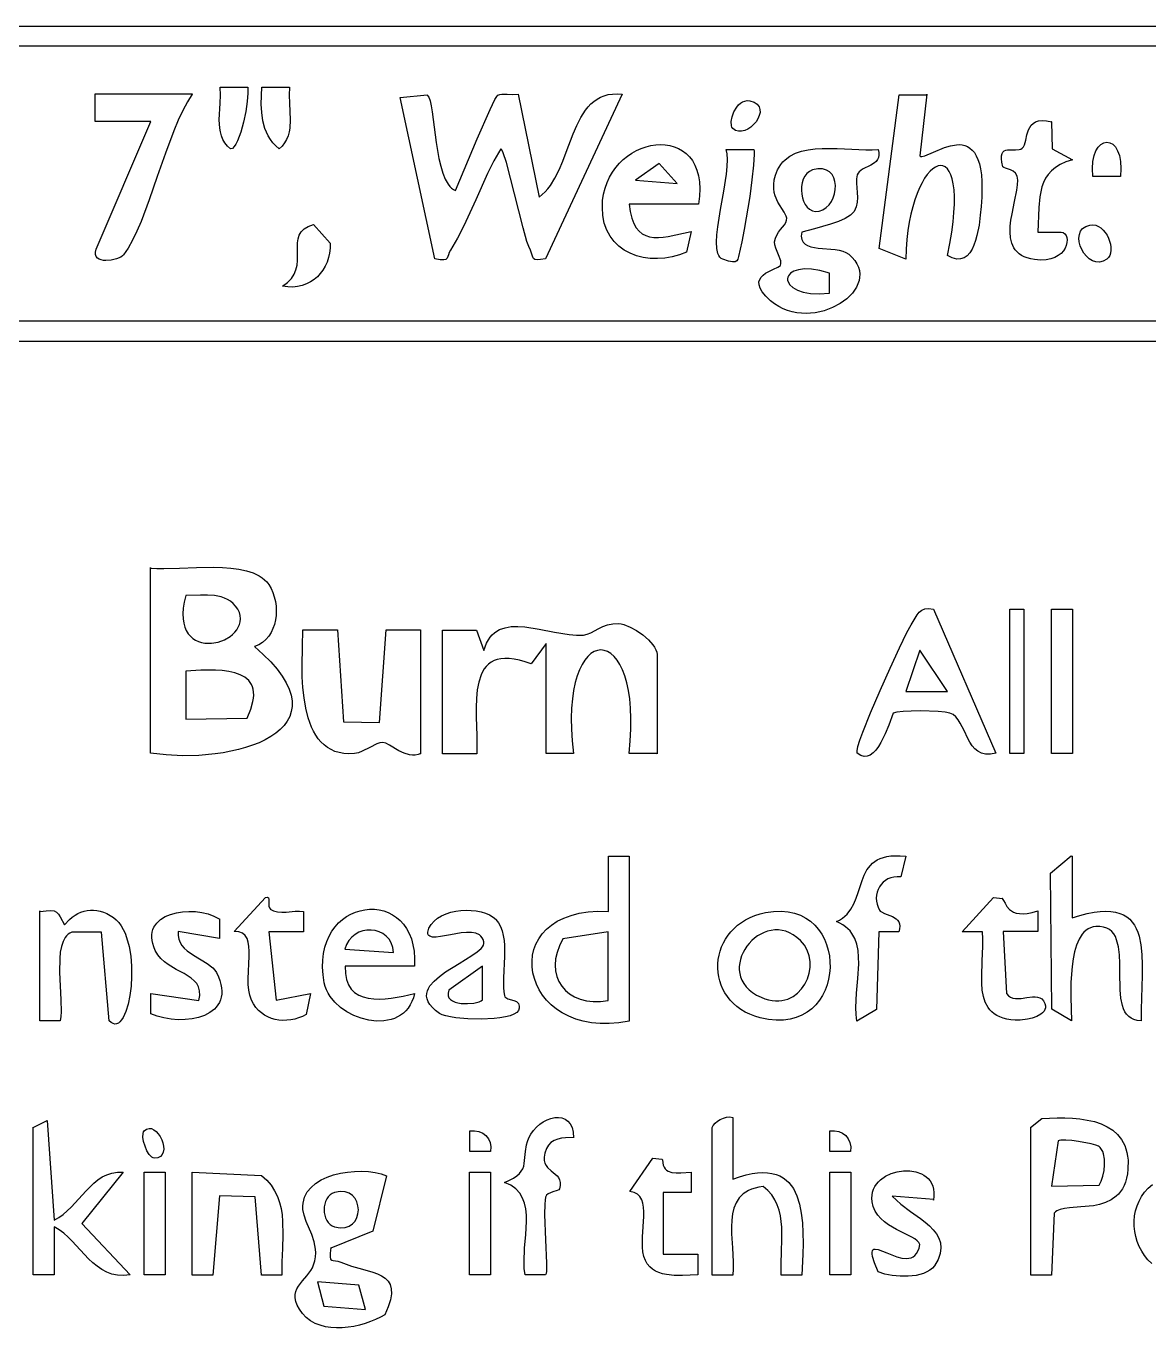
# Model space of a CAD drawing. Header units: millimetres. Extents: x 175 to 239, y 0 to 181.
# Drawn here: x 209.54 to 219.18, y 122.45 to 133.62 of the extents above; entities that cross this region are included whole.
import ezdxf

# ---------------------------------------------------------------- set-up
doc = ezdxf.new("R2010")
doc.units = ezdxf.units.MM
doc.layers.get('0').update_dxf_attribs({"linetype": 'CONTINUOUS'})

msp = doc.modelspace()

# ---------------------------------------------------------------- linework, layer by layer
at = {"color": 5}
for points in [[(184.172819, 133.621636), (229.836409, 133.621636)], [(226.809574, 130.915828), (184.172819, 130.915828)], [(219.199783, 123.004731), (219.167257, 123.037546), (219.138546, 123.073193), (219.113708, 123.111282), (219.092801, 123.151422), (219.075882, 123.193222), (219.063009, 123.236291), (219.054239, 123.280239), (219.049629, 123.324674), (219.049237, 123.369207), (219.053121, 123.413445), (219.061338, 123.456999), (219.073946, 123.499477), (219.091002, 123.540489), (219.112563, 123.579643), (219.138687, 123.61655), (219.169432, 123.650818), (219.204855, 123.682057)]]:
    msp.add_lwpolyline(points, dxfattribs=at)
for points in [[(229.748215, 133.448775), (184.352736, 133.448775), (184.292763, 131.092217), (229.748215, 131.092217), (229.748215, 133.448775)], [(210.969839, 133.036024), (210.92776, 132.970654), (210.887371, 132.895878), (210.848459, 132.813123), (210.810814, 132.723816), (210.738474, 132.531249), (210.668655, 132.329586), (210.599664, 132.130239), (210.529804, 131.944617), (210.494019, 131.860519), (210.457381, 131.784131), (210.419679, 131.716879), (210.3807, 131.66019), (210.370565, 131.649853), (210.356509, 131.640167), (210.31946, 131.623699), (210.275218, 131.612689), (210.229446, 131.609037), (210.207757, 131.610565), (210.187809, 131.614646), (210.170311, 131.621517), (210.155969, 131.631416), (210.145494, 131.644582), (210.139591, 131.661251), (210.13897, 131.681661), (210.144339, 131.706051), (210.613534, 132.803191), (210.137283, 132.803191), (210.137283, 133.039552), (210.969839, 133.039552)], [(211.44609, 133.095997), (211.447247, 133.047069), (211.440798, 132.975115), (211.427734, 132.889187), (211.409048, 132.79834), (211.385732, 132.711627), (211.358777, 132.638102), (211.344246, 132.609114), (211.329177, 132.586818), (211.313695, 132.572346), (211.297923, 132.566829), (211.270965, 132.592384), (211.249278, 132.619953), (211.232346, 132.649321), (211.21965, 132.68027), (211.210676, 132.712583), (211.204905, 132.746044), (211.200909, 132.815538), (211.208626, 132.958744), (211.212071, 133.028983), (211.209728, 133.095997), (211.44609, 133.095997)], [(211.802396, 133.095997), (211.799908, 133.028983), (211.803002, 132.958744), (211.809892, 132.815538), (211.805668, 132.746044), (211.799885, 132.712583), (211.790985, 132.68027), (211.778469, 132.649321), (211.761833, 132.619953), (211.740578, 132.592384), (211.714201, 132.566829), (211.685678, 132.592732), (211.660809, 132.620098), (211.639361, 132.648817), (211.621101, 132.678781), (211.605797, 132.709883), (211.593216, 132.742013), (211.575295, 132.808923), (211.565476, 132.878645), (211.5619, 132.95031), (211.566034, 133.095997), (211.802396, 133.095997)], [(212.984202, 133.028969), (212.997594, 133.010127), (213.008986, 132.978608), (213.018859, 132.936207), (213.027693, 132.884716), (213.062254, 132.623715), (213.085798, 132.485298), (213.100818, 132.420386), (213.118644, 132.36073), (213.139756, 132.308122), (213.164636, 132.264357), (213.178638, 132.24635), (213.193763, 132.231226), (213.21007, 132.219209), (213.227619, 132.210524), (213.413268, 132.652819), (213.524779, 132.906544), (213.566251, 132.991341), (213.581047, 133.016948), (213.59098, 133.028969), (213.606366, 133.03506), (213.625431, 133.038009), (213.670796, 133.037788), (213.719469, 133.034922), (213.763842, 133.036024), (213.943758, 132.154079), (213.970853, 132.175092), (213.996022, 132.198943), (214.019426, 132.225391), (214.041227, 132.254194), (214.080665, 132.317899), (214.115627, 132.388125), (214.147407, 132.462941), (214.177295, 132.540412), (214.236564, 132.695593), (214.268529, 132.769437), (214.303771, 132.838207), (214.343581, 132.899969), (214.365603, 132.927618), (214.389251, 132.952791), (214.414687, 132.975245), (214.442073, 132.99474), (214.47157, 133.011033), (214.503339, 133.023884), (214.537542, 133.03305), (214.57434, 133.038289), (214.613896, 133.039362), (214.65637, 133.036024), (214.000203, 131.624912), (213.957553, 131.618256), (213.928214, 131.616644), (213.909294, 131.619827), (213.897897, 131.627558), (213.891131, 131.639588), (213.886101, 131.65567), (213.869675, 131.698996), (213.855699, 131.730252), (213.840385, 131.773761), (213.806671, 131.889661), (213.733414, 132.18186), (213.664788, 132.449586), (213.636862, 132.534893), (213.62531, 132.558517), (213.620238, 132.56471), (213.615675, 132.566829), (213.55551, 132.464283), (213.500801, 132.35632), (213.40048, 132.13159), (213.300159, 131.90752), (213.245451, 131.800385), (213.185286, 131.698996), (213.174172, 131.678304), (213.167812, 131.659143), (213.156622, 131.628881), (213.145426, 131.619517), (213.12625, 131.615156), (213.095913, 131.616665), (213.05123, 131.624912), (212.751369, 133.007802), (212.984202, 133.032497)], [(217.270455, 133.036024), (217.210483, 132.506857), (217.217177, 132.503179), (217.226541, 132.502488), (217.252458, 132.508614), (217.327341, 132.540757), (217.422067, 132.580093), (217.472789, 132.595211), (217.523574, 132.60343), (217.548479, 132.604047), (217.572787, 132.601852), (217.596294, 132.596482), (217.618796, 132.587576), (217.640089, 132.574771), (217.659968, 132.557704), (217.67823, 132.536014), (217.694671, 132.509338), (217.709086, 132.477313), (217.721271, 132.439577), (217.731021, 132.395768), (217.738134, 132.345523), (217.742405, 132.288481), (217.743629, 132.224277), (217.741603, 132.152551), (217.736122, 132.07294), (217.729336, 131.998326), (217.718208, 131.912592), (217.700714, 131.824459), (217.688946, 131.78222), (217.674827, 131.742652), (217.658104, 131.706846), (217.638523, 131.675893), (217.615831, 131.650882), (217.589775, 131.632905), (217.560101, 131.623051), (217.526557, 131.622411), (217.488889, 131.632075), (217.446844, 131.653134), (217.467589, 131.757201), (217.483693, 131.853192), (217.495415, 131.941236), (217.503013, 132.021464), (217.506746, 132.094004), (217.506872, 132.158988), (217.503649, 132.216544), (217.497336, 132.266803), (217.488191, 132.309894), (217.476472, 132.345948), (217.462439, 132.375094), (217.446348, 132.397462), (217.42846, 132.413181), (217.409031, 132.422383), (217.388321, 132.425195), (217.366587, 132.42175), (217.344089, 132.412175), (217.321084, 132.396601), (217.297832, 132.375158), (217.274589, 132.347976), (217.251616, 132.315185), (217.229169, 132.276913), (217.207508, 132.233292), (217.186891, 132.184451), (217.167576, 132.13052), (217.149822, 132.071629), (217.133886, 132.007907), (217.120029, 131.939484), (217.108506, 131.866491), (217.099578, 131.789056), (217.093503, 131.707311), (217.090539, 131.621384), (216.861233, 131.713107), (217.034094, 133.032497), (217.270455, 133.032497)], [(215.605343, 132.743219), (215.598635, 132.753121), (215.594346, 132.766542), (215.592775, 132.801482), (215.600134, 132.843119), (215.615926, 132.886535), (215.639656, 132.926808), (215.654343, 132.944229), (215.670827, 132.959019), (215.689048, 132.970565), (215.708944, 132.97825), (215.730452, 132.98146), (215.75351, 132.97958), (215.789169, 132.967546), (215.814715, 132.950613), (215.831032, 132.929753), (215.839003, 132.905937), (215.839512, 132.880137), (215.833443, 132.853324), (215.821679, 132.826469), (215.805104, 132.800545), (215.784601, 132.776522), (215.761054, 132.755373), (215.735348, 132.738068), (215.708365, 132.72558), (215.68099, 132.718879), (215.654105, 132.718937), (215.628595, 132.726727), (215.605343, 132.743219)], [(218.339373, 132.799663), (218.346428, 132.566829), (218.51929, 132.475107), (218.463252, 132.455732), (218.41511, 132.43338), (218.374244, 132.408134), (218.340034, 132.380078), (218.31186, 132.349292), (218.289102, 132.315861), (218.271139, 132.279867), (218.257352, 132.241392), (218.24712, 132.200519), (218.239823, 132.157331), (218.231555, 132.064341), (218.222956, 131.854218), (218.42404, 131.854218), (218.440959, 131.849354), (218.454556, 131.839287), (218.46465, 131.824848), (218.471058, 131.806868), (218.473602, 131.786181), (218.472099, 131.763619), (218.466369, 131.740012), (218.456231, 131.716193), (218.441504, 131.692995), (218.422007, 131.671249), (218.39756, 131.651786), (218.367981, 131.63544), (218.33309, 131.623042), (218.292706, 131.615424), (218.246647, 131.613418), (218.194734, 131.617857), (218.161749, 131.623905), (218.132144, 131.632053), (218.105765, 131.642189), (218.082458, 131.654202), (218.062068, 131.66798), (218.044441, 131.683411), (218.029422, 131.700383), (218.016857, 131.718784), (217.998471, 131.759429), (217.988049, 131.80445), (217.984355, 131.852954), (217.986154, 131.904048), (217.992211, 131.956836), (218.001292, 132.010425), (218.023581, 132.116431), (218.043143, 132.214913), (218.048812, 132.259097), (218.050095, 132.298718), (218.048165, 132.317776), (218.043914, 132.334106), (218.029755, 132.359572), (218.010221, 132.377101), (217.987918, 132.388677), (217.945419, 132.401906), (217.930433, 132.407528), (217.923095, 132.415135), (217.914454, 132.453001), (217.910685, 132.483741), (217.911289, 132.508083), (217.915764, 132.526756), (217.923607, 132.540489), (217.934319, 132.550011), (217.947397, 132.556049), (217.962341, 132.559333), (218.030747, 132.559498), (218.06311, 132.561999), (218.077078, 132.566405), (218.0889, 132.573885), (218.099388, 132.58642), (218.107483, 132.602397), (218.119162, 132.641905), (218.12927, 132.68687), (218.14314, 132.731753), (218.153152, 132.752432), (218.166105, 132.771014), (218.182665, 132.786804), (218.203498, 132.799112), (218.229272, 132.807244), (218.260652, 132.810508), (218.298306, 132.808212), (218.342901, 132.799663)], [(215.309009, 132.094107), (214.716342, 132.094107), (214.7262, 132.029169), (214.73981, 131.974128), (214.757037, 131.928295), (214.777748, 131.890984), (214.801807, 131.861507), (214.82908, 131.839177), (214.859433, 131.823306), (214.892731, 131.813207), (214.928841, 131.808194), (214.967628, 131.807578), (215.008957, 131.810673), (215.052694, 131.81679), (215.249037, 131.857746), (215.210232, 131.681357), (215.148586, 131.65808), (215.085829, 131.641159), (215.022669, 131.630584), (214.959814, 131.626345), (214.897972, 131.628431), (214.837851, 131.636832), (214.780158, 131.651538), (214.725603, 131.672537), (214.674892, 131.699821), (214.628733, 131.733378), (214.587836, 131.773198), (214.552907, 131.819271), (214.524654, 131.871586), (214.503787, 131.930134), (214.491011, 131.994904), (214.487037, 132.065885), (214.489745, 132.123687), (214.497625, 132.178637), (214.510308, 132.230653), (214.527427, 132.279653), (214.548612, 132.325555), (214.573496, 132.368277), (214.601711, 132.407737), (214.632888, 132.443853), (214.666659, 132.476543), (214.702657, 132.505725), (214.740512, 132.531316), (214.779856, 132.553235), (214.820322, 132.5714), (214.861541, 132.585728), (214.903145, 132.596139), (214.944766, 132.602548), (214.986036, 132.604876), (215.026585, 132.603038), (215.066048, 132.596955), (215.104054, 132.586542), (215.140236, 132.571719), (215.174225, 132.552404), (215.205654, 132.528514), (215.234154, 132.499967), (215.259358, 132.466681), (215.280896, 132.428575), (215.2984, 132.385566), (215.311504, 132.337572), (215.319837, 132.284511), (215.323033, 132.226301), (215.320722, 132.162861), (215.312537, 132.094107)], [(218.93204, 132.330468), (218.695679, 132.330468), (218.691822, 132.39934), (218.695417, 132.459101), (218.705399, 132.509736), (218.720704, 132.55123), (218.740267, 132.583567), (218.763023, 132.606731), (218.787909, 132.620707), (218.813859, 132.625479), (218.839809, 132.621032), (218.864695, 132.607351), (218.887452, 132.584419), (218.907015, 132.552222), (218.92232, 132.510744), (218.932302, 132.459969), (218.935897, 132.399883), (218.93204, 132.330468)], [(215.78526, 132.563302), (215.789533, 132.549489), (215.790675, 132.521258), (215.784929, 132.429356), (215.770749, 132.303224), (215.750864, 132.158489), (215.704893, 131.875715), (215.684263, 131.768931), (215.668843, 131.706051), (215.653629, 131.644701), (215.648007, 131.622521), (215.639739, 131.606832), (215.625848, 131.598254), (215.603359, 131.597406), (215.569293, 131.60491), (215.520676, 131.621384), (215.50668, 131.628562), (215.495026, 131.639365), (215.485576, 131.653575), (215.478191, 131.670973), (215.469067, 131.714456), (215.466547, 131.768063), (215.469525, 131.830041), (215.476896, 131.898639), (215.500391, 132.048687), (215.528187, 132.204192), (215.551434, 132.351139), (215.558588, 132.417024), (215.561287, 132.475514), (215.558426, 132.524857), (215.548898, 132.563302), (215.78526, 132.563302)], [(216.854177, 132.563302), (216.859404, 132.536196), (216.859614, 132.51281), (216.85541, 132.492732), (216.847397, 132.475548), (216.836181, 132.460844), (216.822365, 132.448208), (216.789354, 132.427482), (216.718744, 132.392645), (216.690818, 132.37192), (216.680816, 132.359283), (216.67426, 132.344579), (216.668418, 132.309963), (216.667866, 132.272701), (216.673378, 132.192885), (216.674812, 132.151654), (216.672276, 132.110423), (216.663457, 132.069853), (216.646038, 132.030607), (216.634069, 132.014983), (216.617092, 131.999877), (216.570577, 131.971296), (216.511411, 131.945031), (216.444514, 131.921246), (216.307206, 131.881779), (216.19801, 131.854218), (216.193729, 131.819367), (216.197493, 131.791049), (216.20842, 131.768518), (216.225626, 131.75103), (216.248227, 131.737842), (216.275339, 131.72821), (216.339562, 131.716634), (216.483264, 131.703405), (216.517213, 131.697824), (216.548604, 131.689845), (216.576553, 131.678725), (216.600177, 131.663718), (216.629072, 131.636552), (216.652413, 131.60874), (216.670434, 131.580441), (216.683369, 131.551814), (216.691452, 131.523019), (216.694916, 131.494216), (216.693995, 131.465564), (216.688923, 131.437223), (216.679934, 131.409352), (216.667262, 131.382111), (216.65114, 131.355659), (216.631803, 131.330156), (216.609484, 131.305762), (216.584417, 131.282636), (216.526976, 131.240825), (216.461348, 131.206001), (216.389406, 131.17944), (216.351651, 131.169657), (216.31302, 131.162419), (216.273744, 131.157884), (216.23406, 131.156213), (216.194199, 131.157565), (216.154397, 131.1621), (216.114887, 131.169977), (216.075902, 131.181356), (216.037677, 131.196396), (216.000446, 131.215256), (215.964442, 131.238097), (215.929899, 131.265079), (215.888139, 131.304685), (215.858585, 131.340333), (215.839966, 131.372281), (215.831011, 131.400788), (215.830447, 131.426111), (215.837005, 131.448509), (215.849413, 131.468241), (215.866399, 131.485565), (215.886692, 131.500739), (215.909021, 131.514021), (215.954703, 131.535946), (215.993275, 131.553406), (216.006716, 131.561107), (216.014565, 131.568468), (216.019389, 131.585645), (216.01677, 131.607328), (215.997809, 131.659749), (215.974878, 131.7168), (215.967299, 131.744271), (215.965177, 131.769551), (215.971309, 131.800736), (215.983146, 131.828531), (215.998787, 131.853515), (216.016329, 131.876266), (216.049513, 131.917387), (216.06135, 131.936914), (216.067482, 131.956523), (216.068277, 131.972597), (216.064581, 131.989197), (216.046922, 132.024764), (215.992958, 132.110864), (215.969469, 132.164539), (215.961402, 132.194719), (215.956853, 132.227391), (215.956625, 132.26275), (215.961518, 132.300992), (215.972333, 132.342314), (215.989871, 132.386913), (216.003104, 132.412179), (216.018258, 132.435131), (216.03523, 132.455873), (216.053915, 132.474508), (216.096012, 132.505875), (216.143715, 132.530063), (216.196194, 132.547906), (216.252615, 132.560236), (216.312147, 132.567883), (216.373958, 132.57168), (216.501089, 132.571053), (216.627352, 132.56501), (216.746091, 132.560208), (216.800559, 132.560352), (216.850649, 132.563302)], [(215.129093, 132.270496), (214.97387, 132.443357), (214.772787, 132.298718), (215.129093, 132.270496)], [(216.289732, 132.386913), (216.263507, 132.375006), (216.241659, 132.35714), (216.224101, 132.334303), (216.210743, 132.307483), (216.201499, 132.277664), (216.196281, 132.245836), (216.195, 132.212984), (216.197569, 132.180097), (216.2039, 132.14816), (216.213906, 132.118161), (216.227498, 132.091086), (216.244588, 132.067924), (216.265089, 132.049661), (216.288912, 132.037283), (216.315971, 132.031779), (216.346177, 132.034135), (216.37868, 132.045344), (216.407272, 132.063618), (216.431761, 132.087752), (216.451955, 132.116541), (216.467664, 132.148783), (216.478696, 132.183273), (216.48486, 132.218807), (216.485965, 132.25418), (216.48182, 132.288189), (216.472233, 132.31963), (216.457013, 132.347298), (216.43597, 132.36999), (216.408911, 132.386502), (216.375646, 132.395629), (216.335984, 132.396167), (216.289732, 132.386913)], [(211.742423, 131.388551), (211.787099, 131.421004), (211.820358, 131.455854), (211.843851, 131.492607), (211.859226, 131.530764), (211.868131, 131.569832), (211.872214, 131.609313), (211.87251, 131.68753), (211.873303, 131.761448), (211.878006, 131.795555), (211.887779, 131.827098), (211.90427, 131.855582), (211.929127, 131.880511), (211.963999, 131.901388), (212.010535, 131.917718), (212.151646, 131.758968), (212.150926, 131.715973), (212.146216, 131.674466), (212.137662, 131.634696), (212.125408, 131.59691), (212.109598, 131.561357), (212.090378, 131.528284), (212.067892, 131.49794), (212.042285, 131.470572), (212.013701, 131.446428), (211.982285, 131.425758), (211.948182, 131.408808), (211.911536, 131.395827), (211.872493, 131.387063), (211.831197, 131.382763), (211.787792, 131.383176), (211.742423, 131.388551)], [(218.815623, 131.621384), (218.783767, 131.603279), (218.752102, 131.595767), (218.721234, 131.597618), (218.691765, 131.607604), (218.664302, 131.624494), (218.639448, 131.647057), (218.617808, 131.674065), (218.599988, 131.704287), (218.58659, 131.736494), (218.578221, 131.769455), (218.575485, 131.80194), (218.578986, 131.83272), (218.589329, 131.860565), (218.607119, 131.884245), (218.63296, 131.90253), (218.667456, 131.91419), (218.693925, 131.91625), (218.718968, 131.912316), (218.742398, 131.90309), (218.764029, 131.889275), (218.783677, 131.871574), (218.801154, 131.85069), (218.816274, 131.827325), (218.828852, 131.802183), (218.838702, 131.775966), (218.845637, 131.749377), (218.849471, 131.723118), (218.850019, 131.697893), (218.847094, 131.674404), (218.840511, 131.653355), (218.830082, 131.635447), (218.815623, 131.621384)], [(216.434371, 131.50144), (216.35333, 131.523954), (216.282298, 131.535539), (216.221446, 131.537585), (216.170945, 131.531481), (216.130966, 131.518618), (216.101678, 131.500386), (216.083253, 131.478174), (216.078167, 131.466011), (216.075861, 131.453374), (216.076355, 131.440437), (216.079672, 131.427374), (216.094857, 131.401566), (216.121587, 131.37734), (216.160031, 131.356084), (216.210362, 131.33919), (216.272748, 131.328048), (216.347361, 131.324047), (216.434371, 131.328579), (216.434371, 131.50144)], [(210.613534, 128.972021), (210.666646, 128.968382), (210.726057, 128.967549), (210.859541, 128.971305), (211.00551, 128.977292), (211.155489, 128.979518), (211.229334, 128.977346), (211.301003, 128.971987), (211.369437, 128.962689), (211.433577, 128.948705), (211.492363, 128.929284), (211.544737, 128.903677), (211.568187, 128.88832), (211.589638, 128.871136), (211.608955, 128.85203), (211.626007, 128.83091), (211.644929, 128.797216), (211.660637, 128.761285), (211.673058, 128.723606), (211.68212, 128.684672), (211.687751, 128.644974), (211.689879, 128.605001), (211.68843, 128.565246), (211.683333, 128.526198), (211.674515, 128.488349), (211.661904, 128.45219), (211.645428, 128.418212), (211.625014, 128.386906), (211.60059, 128.358762), (211.572084, 128.334272), (211.539423, 128.313926), (211.502534, 128.298215), (211.578, 128.231025), (211.642618, 128.166372), (211.696806, 128.104253), (211.740983, 128.044663), (211.775566, 127.987597), (211.800974, 127.933051), (211.817623, 127.881021), (211.825933, 127.831501), (211.82632, 127.784487), (211.819203, 127.739976), (211.805001, 127.697961), (211.78413, 127.65844), (211.757008, 127.621406), (211.724055, 127.586857), (211.685687, 127.554786), (211.642323, 127.52519), (211.59438, 127.498064), (211.542276, 127.473404), (211.48643, 127.451205), (211.427259, 127.431463), (211.365181, 127.414172), (211.300614, 127.39933), (211.233977, 127.38693), (211.165686, 127.376968), (211.025818, 127.364343), (210.884353, 127.361417), (210.744634, 127.368155), (210.610006, 127.38452), (210.610006, 128.975549)], [(210.913395, 128.73566), (210.900232, 128.678907), (210.892265, 128.626956), (210.889149, 128.57967), (210.89054, 128.536912), (210.896094, 128.498544), (210.905465, 128.464428), (210.918311, 128.434427), (210.934286, 128.408403), (210.953047, 128.386219), (210.974248, 128.367736), (210.997547, 128.352818), (211.022598, 128.341327), (211.049057, 128.333125), (211.07658, 128.328075), (211.104822, 128.326038), (211.13344, 128.326878), (211.190425, 128.336637), (211.244779, 128.356251), (211.293748, 128.384619), (211.315353, 128.401742), (211.334579, 128.42064), (211.351081, 128.441177), (211.364516, 128.463214), (211.374539, 128.486614), (211.380805, 128.511239), (211.382971, 128.536953), (211.380692, 128.563616), (211.373624, 128.591092), (211.361423, 128.619243), (211.341354, 128.645588), (211.3196, 128.667943), (211.296295, 128.686619), (211.271575, 128.701926), (211.245573, 128.714173), (211.218424, 128.723671), (211.161221, 128.73566), (211.101043, 128.740373), (211.038962, 128.74029), (210.913395, 128.73566)], [(217.3269, 128.619243), (217.863122, 127.38452), (217.815626, 127.375612), (217.774521, 127.375928), (217.739091, 127.384357), (217.708617, 127.399789), (217.68238, 127.421111), (217.659662, 127.447214), (217.639745, 127.476986), (217.62191, 127.509315), (217.589616, 127.577204), (217.557032, 127.641993), (217.538836, 127.670447), (217.518413, 127.694792), (217.495044, 127.713919), (217.468011, 127.726715), (217.428716, 127.733949), (217.368627, 127.739613), (217.215334, 127.745236), (217.136765, 127.744698), (217.066671, 127.741598), (217.012369, 127.735686), (216.981177, 127.726715), (216.94364, 127.623141), (216.913522, 127.549299), (216.876667, 127.474919), (216.855906, 127.440848), (216.833693, 127.410627), (216.810105, 127.385584), (216.78522, 127.367046), (216.759116, 127.356343), (216.731869, 127.354803), (216.703558, 127.363752), (216.67426, 127.38452), (216.671711, 127.391182), (216.671893, 127.403005), (216.679793, 127.440785), (216.696654, 127.495164), (216.721169, 127.563445), (216.787928, 127.730918), (216.869611, 127.921625), (216.955759, 128.113985), (217.035913, 128.286419), (217.099613, 128.417347), (217.1364, 128.485187), (217.171126, 128.542845), (217.187373, 128.569151), (217.205191, 128.591903), (217.226317, 128.609693), (217.252486, 128.621117), (217.285435, 128.624769), (217.3269, 128.619243)], [(217.983066, 128.619243), (218.103011, 128.619243), (218.103011, 127.380992), (217.983066, 127.380992)], [(218.339373, 128.619243), (218.51929, 128.619243), (218.51929, 127.380992), (218.339373, 127.380992)], [(214.952704, 127.380992), (214.716342, 127.380992), (214.72666, 127.488334), (214.732039, 127.58877), (214.732809, 127.682299), (214.729303, 127.768917), (214.721851, 127.848624), (214.710784, 127.921417), (214.696436, 127.987294), (214.679135, 128.046254), (214.659215, 128.098295), (214.637006, 128.143414), (214.61284, 128.18161), (214.587048, 128.21288), (214.559961, 128.237223), (214.531912, 128.254637), (214.50323, 128.26512), (214.474248, 128.26867), (214.445298, 128.265285), (214.416709, 128.254963), (214.388815, 128.237702), (214.361945, 128.2135), (214.336432, 128.182356), (214.312607, 128.144267), (214.290801, 128.099231), (214.271346, 128.047247), (214.254573, 127.988312), (214.240813, 127.922425), (214.230398, 127.849583), (214.223659, 127.769785), (214.220927, 127.683029), (214.222535, 127.589313), (214.228813, 127.488635), (214.240092, 127.380992), (214.003731, 127.380992), (214.003731, 128.32291), (213.876731, 128.150048), (213.823891, 128.168197), (213.775073, 128.181757), (213.730119, 128.190914), (213.688876, 128.195854), (213.651189, 128.196764), (213.616901, 128.193829), (213.585859, 128.187235), (213.557907, 128.177168), (213.532891, 128.163815), (213.510654, 128.147361), (213.491043, 128.127993), (213.473902, 128.105896), (213.459076, 128.081257), (213.44641, 128.054261), (213.426939, 127.993944), (213.414247, 127.926434), (213.407095, 127.853219), (213.404242, 127.775787), (213.404449, 127.695626), (213.409079, 127.533073), (213.411063, 127.377464), (213.11473, 127.377464), (213.11473, 128.439326), (213.407536, 128.439326), (213.471036, 128.262937), (213.481915, 128.297093), (213.494654, 128.327579), (213.509167, 128.354566), (213.525372, 128.378231), (213.543184, 128.398746), (213.562519, 128.416285), (213.583293, 128.431021), (213.605422, 128.44313), (213.653411, 128.460156), (213.705812, 128.468754), (213.761955, 128.470314), (213.821168, 128.466226), (213.946115, 128.446664), (214.075278, 128.421191), (214.203284, 128.400927), (214.265174, 128.396224), (214.324759, 128.396993), (214.357322, 128.403552), (214.389471, 128.416396), (214.456168, 128.451674), (214.492535, 128.469478), (214.532126, 128.484306), (214.575851, 128.493842), (214.62462, 128.495771), (214.647529, 128.492722), (214.672293, 128.486428), (214.725548, 128.465344), (214.780704, 128.434999), (214.834082, 128.397875), (214.882003, 128.356451), (214.920788, 128.313208), (214.935605, 128.29168), (214.946757, 128.270627), (214.953786, 128.250359), (214.956231, 128.231187), (214.956231, 127.377464)], [(212.931285, 127.380992), (212.906749, 127.37214), (212.882172, 127.367722), (212.857677, 127.36721), (212.833389, 127.370078), (212.78593, 127.383845), (212.740785, 127.404805), (212.66141, 127.451438), (212.629164, 127.468677), (212.603202, 127.476242), (212.579286, 127.473452), (212.552766, 127.46384), (212.4934, 127.432586), (212.428081, 127.399348), (212.394119, 127.387255), (212.359785, 127.380992), (212.313485, 127.378752), (212.270419, 127.381135), (212.230475, 127.387908), (212.193538, 127.398838), (212.159496, 127.413689), (212.128233, 127.432229), (212.099637, 127.454224), (212.073594, 127.479439), (212.04999, 127.507642), (212.028711, 127.538597), (212.009644, 127.572071), (211.992675, 127.607831), (211.964577, 127.685272), (211.943507, 127.769048), (211.928555, 127.857289), (211.918812, 127.948124), (211.913369, 128.039683), (211.911316, 128.130094), (211.913741, 128.299993), (211.918812, 128.442854), (212.215146, 128.442854), (212.268063, 127.652631), (212.57498, 127.645576), (212.631424, 128.442854), (212.927758, 128.442854), (212.927758, 127.380992)], [(217.446844, 127.913687), (217.210483, 128.266465), (217.090539, 127.913687), (217.446844, 127.913687)], [(211.439034, 127.684381), (211.471152, 127.759553), (211.490097, 127.825375), (211.494933, 127.854961), (211.496837, 127.882424), (211.495931, 127.907837), (211.492337, 127.931271), (211.486174, 127.952798), (211.477563, 127.972491), (211.466626, 127.990419), (211.453483, 128.006656), (211.421062, 128.034342), (211.381267, 128.056121), (211.335064, 128.072567), (211.283419, 128.084254), (211.227299, 128.091755), (211.167671, 128.095643), (211.041752, 128.094879), (210.913395, 128.086548), (210.913395, 127.673798), (211.439034, 127.684381)], [(214.716342, 126.499047), (214.716342, 125.084407), (214.628859, 125.069868), (214.545728, 125.062972), (214.467042, 125.063238), (214.392896, 125.070186), (214.323382, 125.083335), (214.258595, 125.102204), (214.198627, 125.126314), (214.143574, 125.155183), (214.093528, 125.188331), (214.048583, 125.225277), (214.008833, 125.265541), (213.974371, 125.308642), (213.945292, 125.354099), (213.921688, 125.401432), (213.903654, 125.45016), (213.891283, 125.499803), (213.884668, 125.54988), (213.883904, 125.599911), (213.889084, 125.649414), (213.900302, 125.69791), (213.917651, 125.744918), (213.941225, 125.789956), (213.971118, 125.832545), (214.007424, 125.872205), (214.050235, 125.908453), (214.099646, 125.94081), (214.155751, 125.968796), (214.218643, 125.991929), (214.288415, 126.009729), (214.365162, 126.021715), (214.448977, 126.027407), (214.539953, 126.026325), (214.539953, 126.499047), (214.716342, 126.499047)], [(217.090539, 126.499047), (217.048205, 126.322658), (217.017387, 126.323829), (216.988522, 126.320942), (216.961745, 126.314325), (216.93719, 126.304303), (216.914992, 126.2912), (216.895284, 126.275343), (216.878202, 126.257057), (216.863879, 126.236668), (216.85245, 126.214502), (216.844049, 126.190883), (216.83881, 126.166138), (216.836869, 126.140592), (216.838359, 126.11457), (216.843415, 126.088398), (216.85217, 126.062402), (216.864761, 126.036908), (216.871235, 126.028878), (216.881001, 126.021784), (216.908031, 126.009182), (216.975445, 125.981786), (217.00632, 125.962115), (217.018969, 125.949718), (217.028968, 125.935209), (217.035721, 125.91828), (217.038635, 125.898628), (217.037115, 125.875949), (217.030566, 125.849935), (216.857705, 125.849935), (216.840066, 125.183185), (216.670733, 125.084407), (216.663636, 125.141434), (216.661417, 125.200962), (216.666984, 125.324958), (216.678174, 125.451269), (216.685726, 125.574769), (216.685243, 125.633862), (216.680379, 125.690331), (216.669975, 125.743534), (216.652873, 125.79283), (216.627917, 125.837578), (216.612132, 125.858047), (216.593948, 125.877138), (216.573223, 125.894772), (216.54981, 125.910869), (216.523565, 125.925348), (216.494344, 125.93813), (216.521605, 125.951694), (216.545997, 125.967141), (216.567749, 125.984309), (216.587093, 126.003036), (216.619476, 126.044511), (216.644991, 126.090266), (216.665483, 126.138996), (216.682797, 126.189402), (216.715271, 126.290026), (216.73412, 126.337641), (216.75717, 126.381721), (216.786267, 126.420964), (216.803659, 126.438365), (216.823254, 126.454068), (216.845283, 126.467911), (216.869977, 126.47973), (216.897566, 126.489364), (216.928281, 126.496649), (216.962353, 126.501423), (217.000011, 126.503522), (217.041487, 126.502785), (217.087011, 126.499047)], [(218.515762, 126.499047), (218.515762, 125.96988), (218.583854, 125.990829), (218.646713, 126.006833), (218.704542, 126.018074), (218.757546, 126.024733), (218.805927, 126.026992), (218.849889, 126.025032), (218.889636, 126.019035), (218.92537, 126.009182), (218.957296, 125.995655), (218.985617, 125.978635), (219.010537, 125.958304), (219.032258, 125.934843), (219.050984, 125.908435), (219.06692, 125.879259), (219.080268, 125.847499), (219.091231, 125.813335), (219.106819, 125.738522), (219.115312, 125.656273), (219.118338, 125.568039), (219.117524, 125.475274), (219.110889, 125.281956), (219.108323, 125.184307), (219.108429, 125.087935), (219.075867, 125.090342), (219.047446, 125.097356), (219.022885, 125.108663), (219.0019, 125.12395), (218.984209, 125.142903), (218.96953, 125.165209), (218.957582, 125.190555), (218.94808, 125.218628), (218.935291, 125.2817), (218.928905, 125.351919), (218.926307, 125.503772), (218.92558, 125.580394), (218.922221, 125.654137), (218.913975, 125.722495), (218.898581, 125.782963), (218.887499, 125.809454), (218.873782, 125.833033), (218.85715, 125.853386), (218.83732, 125.8702), (218.81401, 125.883161), (218.786937, 125.891956), (218.755819, 125.896273), (218.720373, 125.895797), (218.696487, 125.892148), (218.674395, 125.88529), (218.654028, 125.875405), (218.635321, 125.862675), (218.618204, 125.847282), (218.602613, 125.829405), (218.575734, 125.786932), (218.554147, 125.736706), (218.537314, 125.680182), (218.524698, 125.61881), (218.515762, 125.554043), (218.506777, 125.420132), (218.50606, 125.290066), (218.512234, 125.087935), (218.342901, 125.186713), (218.332317, 126.354408), (218.508706, 126.502575)], [(211.63659, 126.043963), (211.667534, 126.02946), (211.701578, 126.02186), (211.737855, 126.019469), (211.775496, 126.020592), (211.851399, 126.0266), (211.887924, 126.028095), (211.92234, 126.026325), (211.92234, 125.849935), (211.626007, 125.849935), (211.689507, 125.264324), (211.982312, 125.320768), (211.947035, 125.140852), (211.91479, 125.125108), (211.881729, 125.112299), (211.84811, 125.102466), (211.814192, 125.095652), (211.780232, 125.091897), (211.746489, 125.091242), (211.713221, 125.09373), (211.680687, 125.0994), (211.649146, 125.108295), (211.618855, 125.120457), (211.590072, 125.135925), (211.563058, 125.154742), (211.538069, 125.176949), (211.515364, 125.202588), (211.495201, 125.231699), (211.47784, 125.264324), (211.463076, 125.306442), (211.453821, 125.351568), (211.449051, 125.398905), (211.447743, 125.447658), (211.456673, 125.640914), (211.457329, 125.68481), (211.455309, 125.725347), (211.449588, 125.761729), (211.439144, 125.79316), (211.422954, 125.818845), (211.399994, 125.837988), (211.369242, 125.849793), (211.329673, 125.853463), (211.597784, 126.146269), (211.613494, 126.148818), (211.622258, 126.14219), (211.626062, 126.128782), (211.626889, 126.110991), (211.62755, 126.071855), (211.631353, 126.055305), (211.640118, 126.043963)], [(217.916039, 126.135686), (217.929082, 126.120575), (217.941671, 126.096825), (217.957649, 126.069023), (217.980862, 126.041759), (217.996383, 126.029762), (218.015155, 126.01962), (218.037657, 126.011908), (218.064371, 126.007197), (218.095778, 126.006063), (218.132357, 126.009078), (218.174589, 126.016817), (218.222956, 126.029852), (218.222956, 125.853463), (217.926622, 125.853463), (217.954845, 125.320768), (217.970738, 125.302144), (217.989055, 125.289349), (218.009407, 125.281515), (218.031409, 125.277774), (218.078806, 125.279096), (218.128147, 125.286373), (218.17633, 125.292656), (218.199019, 125.293256), (218.220255, 125.291003), (218.239652, 125.285029), (218.256821, 125.274466), (218.271376, 125.258447), (218.282928, 125.236102), (218.288148, 125.217075), (218.288303, 125.199646), (218.283952, 125.183756), (218.275652, 125.169349), (218.263963, 125.156369), (218.249442, 125.144758), (218.214137, 125.125418), (218.174201, 125.110872), (218.1341, 125.100668), (218.071261, 125.091463), (218.02915, 125.092437), (217.990683, 125.09595), (217.955704, 125.101894), (217.924052, 125.110163), (217.895572, 125.120648), (217.870103, 125.133243), (217.847488, 125.147841), (217.827569, 125.164333), (217.810187, 125.182614), (217.795184, 125.202576), (217.771683, 125.247112), (217.755798, 125.297085), (217.746265, 125.351636), (217.741816, 125.409909), (217.741187, 125.471044), (217.74632, 125.598471), (217.751536, 125.727056), (217.751009, 125.789638), (217.746706, 125.849935), (217.573844, 125.849935), (217.841956, 126.146269), (217.919567, 126.135686)], [(209.664561, 126.026325), (209.716623, 126.032174), (209.755621, 126.033435), (209.784367, 126.029487), (209.805672, 126.01971), (209.822346, 126.003484), (209.837201, 125.980188), (209.8727, 125.909908), (209.91606, 125.956479), (209.939355, 125.975927), (209.963595, 125.992755), (209.988683, 126.006917), (210.014521, 126.018366), (210.041009, 126.027056), (210.068051, 126.032939), (210.095547, 126.03597), (210.123399, 126.036102), (210.151511, 126.033288), (210.179782, 126.027482), (210.208115, 126.018638), (210.236412, 126.006708), (210.264575, 125.991647), (210.292506, 125.973408), (210.317115, 125.953236), (210.339393, 125.929318), (210.359408, 125.901981), (210.377227, 125.87155), (210.392917, 125.838352), (210.406545, 125.802713), (210.427884, 125.725416), (210.441782, 125.642269), (210.448775, 125.555883), (210.449402, 125.468865), (210.4442, 125.383827), (210.433706, 125.303378), (210.418458, 125.230128), (210.398994, 125.166686), (210.375849, 125.115661), (210.363065, 125.095621), (210.349563, 125.079664), (210.33541, 125.068116), (210.320673, 125.061304), (210.305419, 125.059554), (210.289715, 125.063191), (210.273629, 125.072543), (210.257228, 125.087935), (210.1902, 125.846408), (209.9362, 125.846408), (209.919566, 125.839116), (209.904666, 125.829247), (209.891413, 125.816953), (209.879721, 125.802386), (209.860677, 125.76704), (209.846848, 125.724424), (209.837545, 125.67575), (209.832082, 125.622235), (209.829925, 125.505536), (209.841446, 125.267466), (209.844126, 125.165525), (209.842291, 125.123079), (209.837422, 125.087935), (209.661033, 125.087935), (209.661033, 126.029852)], [(211.202673, 125.962824), (211.202673, 125.793491), (210.849895, 125.853463), (210.84827, 125.818844), (210.85343, 125.787517), (210.864553, 125.759136), (210.880818, 125.733353), (210.901403, 125.709824), (210.925487, 125.688202), (210.980864, 125.649293), (211.097446, 125.579123), (211.145505, 125.542323), (211.164101, 125.522282), (211.177978, 125.500685), (211.194231, 125.465491), (211.206715, 125.431999), (211.215588, 125.400193), (211.221008, 125.370061), (211.223133, 125.341587), (211.222123, 125.314758), (211.218135, 125.28956), (211.211327, 125.265978), (211.201858, 125.243997), (211.189886, 125.223605), (211.175569, 125.204786), (211.159065, 125.187526), (211.120131, 125.157628), (211.07435, 125.133796), (211.022988, 125.115918), (210.967311, 125.103879), (210.908585, 125.097566), (210.848076, 125.096865), (210.78705, 125.101662), (210.726774, 125.111844), (210.668513, 125.127297), (210.613534, 125.147907), (210.613534, 125.320768), (211.026284, 125.260796), (211.033091, 125.305705), (211.031631, 125.344402), (211.022811, 125.377704), (211.007543, 125.406427), (210.986734, 125.431389), (210.961296, 125.453405), (210.900166, 125.491866), (210.831429, 125.528342), (210.762362, 125.569367), (210.729978, 125.593625), (210.70024, 125.62147), (210.674057, 125.653718), (210.652339, 125.691185), (210.63961, 125.72091), (210.63042, 125.749233), (210.624606, 125.776156), (210.622009, 125.801683), (210.622465, 125.825818), (210.625814, 125.848563), (210.631894, 125.869923), (210.640543, 125.889899), (210.664905, 125.925715), (210.697608, 125.956038), (210.737359, 125.980893), (210.782867, 126.000307), (210.83284, 126.014305), (210.885986, 126.022914), (210.941013, 126.026158), (210.996628, 126.024065), (211.051542, 126.016658), (211.10446, 126.003966), (211.154092, 125.986013), (211.199145, 125.962824)], [(212.874841, 125.55713), (212.282174, 125.55713), (212.28321, 125.494518), (212.292447, 125.441202), (212.309157, 125.396558), (212.33261, 125.35996), (212.362078, 125.330782), (212.396833, 125.308401), (212.436146, 125.292189), (212.479288, 125.281522), (212.525531, 125.275775), (212.574146, 125.274322), (212.624404, 125.276538), (212.675576, 125.281797), (212.777751, 125.298947), (212.874841, 125.320768), (212.865986, 125.285017), (212.854111, 125.252462), (212.839418, 125.223031), (212.82211, 125.196655), (212.802392, 125.173264), (212.780467, 125.152786), (212.756538, 125.135152), (212.730808, 125.120291), (212.703482, 125.108133), (212.674762, 125.098607), (212.613957, 125.08717), (212.550021, 125.085417), (212.48458, 125.092786), (212.419264, 125.108711), (212.355699, 125.132632), (212.295514, 125.163983), (212.240336, 125.202202), (212.191794, 125.246725), (212.151515, 125.29699), (212.134983, 125.3241), (212.121127, 125.352433), (212.11015, 125.38192), (212.102257, 125.412491), (212.091567, 125.48139), (212.08702, 125.54651), (212.088226, 125.607814), (212.094795, 125.665264), (212.106338, 125.718823), (212.122465, 125.768454), (212.142787, 125.814118), (212.166915, 125.855778), (212.194458, 125.893398), (212.225027, 125.926939), (212.258234, 125.956363), (212.293687, 125.981635), (212.330999, 126.002715), (212.369778, 126.019567), (212.409637, 126.032153), (212.450184, 126.040436), (212.491032, 126.044377), (212.531789, 126.043941), (212.572067, 126.039089), (212.611477, 126.029783), (212.649628, 126.015987), (212.686131, 125.997663), (212.720597, 125.974773), (212.752636, 125.94728), (212.781859, 125.915147), (212.807876, 125.878335), (212.830297, 125.836808), (212.848734, 125.790528), (212.862796, 125.739458), (212.872094, 125.68356), (212.876239, 125.622796), (212.874841, 125.55713)], [(213.573341, 125.955769), (213.59642, 125.928131), (213.614435, 125.895893), (213.627943, 125.859666), (213.637503, 125.82006), (213.643673, 125.777683), (213.647011, 125.733147), (213.647425, 125.640033), (213.638826, 125.454714), (213.638743, 125.372266), (213.641709, 125.335729), (213.647425, 125.30313), (213.651524, 125.294223), (213.658222, 125.28711), (213.677576, 125.276837), (213.727241, 125.262119), (213.750192, 125.25197), (213.759588, 125.24495), (213.766983, 125.236157), (213.771919, 125.225235), (213.773936, 125.211828), (213.772572, 125.195578), (213.767369, 125.176129), (213.753251, 125.158838), (213.729005, 125.143959), (213.695994, 125.131427), (213.655583, 125.121173), (213.609136, 125.113131), (213.558018, 125.107234), (213.447223, 125.101605), (213.334114, 125.103748), (213.229603, 125.113125), (213.183983, 125.120359), (213.144606, 125.1292), (213.112835, 125.139581), (213.090035, 125.151435), (213.056145, 125.176995), (213.028969, 125.202086), (213.008131, 125.226712), (212.993256, 125.250881), (212.983966, 125.274598), (212.979887, 125.297868), (212.980642, 125.320698), (212.985856, 125.343093), (212.995152, 125.365059), (213.008154, 125.386602), (213.043775, 125.428442), (213.08971, 125.468659), (213.142952, 125.5073), (213.259328, 125.58004), (213.36884, 125.647033), (213.413504, 125.678491), (213.44743, 125.708652), (213.459426, 125.723261), (213.46761, 125.737562), (213.471605, 125.751563), (213.471036, 125.765269), (213.465094, 125.783945), (213.456658, 125.799752), (213.445919, 125.81288), (213.433071, 125.823518), (213.401815, 125.838086), (213.364431, 125.844975), (213.322457, 125.845703), (213.277435, 125.841791), (213.184404, 125.826123), (213.097656, 125.810124), (213.060489, 125.805799), (213.029512, 125.805948), (213.006266, 125.812093), (212.998024, 125.817888), (212.992291, 125.825751), (212.989261, 125.835872), (212.989127, 125.848442), (212.998313, 125.881686), (213.017988, 125.914105), (213.04343, 125.942602), (213.073875, 125.967223), (213.108556, 125.988015), (213.146711, 126.005024), (213.187573, 126.018297), (213.230378, 126.027881), (213.274362, 126.033821), (213.318759, 126.036165), (213.362805, 126.034958), (213.405734, 126.030248), (213.446782, 126.02208), (213.485185, 126.010502), (213.520177, 125.99556), (213.550993, 125.9773), (213.576869, 125.955769)], [(215.887565, 126.015741), (215.956369, 126.025315), (216.020569, 126.027264), (216.080175, 126.022106), (216.135192, 126.01036), (216.185628, 125.992544), (216.23149, 125.969178), (216.272786, 125.94078), (216.309521, 125.907868), (216.341704, 125.870962), (216.369341, 125.83058), (216.392439, 125.787241), (216.411007, 125.741463), (216.42505, 125.693766), (216.434575, 125.644667), (216.439591, 125.594686), (216.440104, 125.544341), (216.436121, 125.494152), (216.427649, 125.444636), (216.414696, 125.396313), (216.397268, 125.3497), (216.375372, 125.305318), (216.349016, 125.263684), (216.318207, 125.225317), (216.282952, 125.190737), (216.243258, 125.160461), (216.199132, 125.135008), (216.150582, 125.114897), (216.097613, 125.100647), (216.040234, 125.092777), (215.978451, 125.091805), (215.912272, 125.098249), (215.841704, 125.112629), (215.795359, 125.126424), (215.752225, 125.143197), (215.71229, 125.162744), (215.67554, 125.184859), (215.641964, 125.209339), (215.611548, 125.235979), (215.584278, 125.264573), (215.560143, 125.294916), (215.539129, 125.326805), (215.521224, 125.360035), (215.506414, 125.3944), (215.494686, 125.429696), (215.486028, 125.465717), (215.480427, 125.50226), (215.47787, 125.53912), (215.478343, 125.576092), (215.481834, 125.61297), (215.48833, 125.64955), (215.497818, 125.685629), (215.510286, 125.720999), (215.525719, 125.755458), (215.544106, 125.7888), (215.565434, 125.82082), (215.589688, 125.851314), (215.616858, 125.880076), (215.646929, 125.906903), (215.679888, 125.931589), (215.715724, 125.953929), (215.754422, 125.973719), (215.795971, 125.990755), (215.840356, 126.00483), (215.887565, 126.015741)], [(212.694924, 125.673546), (212.689125, 125.717078), (212.676314, 125.755064), (212.657415, 125.787501), (212.633353, 125.814382), (212.605054, 125.835703), (212.573443, 125.851458), (212.539444, 125.861643), (212.503983, 125.866251), (212.467984, 125.865279), (212.432373, 125.85872), (212.398075, 125.84657), (212.366014, 125.828824), (212.337115, 125.805476), (212.312305, 125.77652), (212.292506, 125.741953), (212.278646, 125.701769), (212.694924, 125.673546)], [(214.536425, 125.849935), (214.14837, 125.789963), (214.119086, 125.731582), (214.098485, 125.674477), (214.086234, 125.619098), (214.082003, 125.565894), (214.085462, 125.515316), (214.09628, 125.467812), (214.114125, 125.423833), (214.138668, 125.383827), (214.169578, 125.348246), (214.206523, 125.317537), (214.249173, 125.292151), (214.297198, 125.272537), (214.350266, 125.259145), (214.408047, 125.252425), (214.470211, 125.252825), (214.536425, 125.260796), (214.536425, 125.849935)], [(216.187427, 125.775852), (216.156619, 125.803261), (216.125177, 125.825459), (216.093297, 125.842692), (216.061171, 125.855206), (216.028993, 125.863248), (215.996958, 125.867064), (215.965258, 125.866899), (215.934088, 125.862999), (215.903642, 125.855612), (215.874112, 125.844982), (215.845694, 125.831357), (215.818581, 125.814982), (215.792966, 125.796102), (215.769044, 125.774966), (215.747008, 125.751818), (215.727051, 125.726904), (215.709369, 125.700471), (215.694154, 125.672765), (215.681601, 125.644032), (215.671902, 125.614518), (215.665253, 125.584469), (215.661846, 125.554132), (215.661876, 125.523751), (215.665536, 125.493575), (215.67302, 125.463847), (215.684522, 125.434816), (215.700235, 125.406726), (215.720354, 125.379824), (215.745072, 125.354356), (215.774583, 125.330569), (215.809081, 125.308707), (215.84876, 125.289018), (215.88103, 125.276508), (215.912327, 125.267317), (215.942609, 125.261292), (215.971832, 125.258281), (215.999955, 125.25813), (216.026935, 125.260687), (216.077294, 125.273309), (216.122568, 125.294922), (216.162415, 125.324303), (216.196496, 125.360226), (216.224468, 125.401466), (216.245992, 125.4468), (216.260725, 125.495001), (216.268326, 125.544845), (216.268455, 125.595108), (216.260771, 125.644565), (216.244932, 125.691992), (216.220598, 125.736162), (216.187427, 125.775852)], [(213.460452, 125.267852), (213.460452, 125.55713), (213.171174, 125.348991), (213.163997, 125.324282), (213.16436, 125.302964), (213.171368, 125.28487), (213.184128, 125.269836), (213.201745, 125.257696), (213.223326, 125.248284), (213.247977, 125.241435), (213.274803, 125.236984), (213.331406, 125.234613), (213.385983, 125.23985), (213.431383, 125.25137), (213.448406, 125.259074), (213.460452, 125.267852)], [(209.604588, 124.170712), (209.724533, 124.230684), (209.784505, 123.376961), (209.824144, 123.399231), (209.861338, 123.425806), (209.896537, 123.455864), (209.930191, 123.488583), (210.058349, 123.629639), (210.124846, 123.694772), (210.160273, 123.723114), (210.197752, 123.747544), (210.237731, 123.76724), (210.280661, 123.781381), (210.326992, 123.789146), (210.377172, 123.789712), (210.020866, 123.348739), (210.437145, 122.907767), (210.380632, 122.901744), (210.328507, 122.904232), (210.280278, 122.914317), (210.235455, 122.931083), (210.193546, 122.953617), (210.154061, 122.981002), (210.116508, 123.012326), (210.080398, 123.046673), (209.940554, 123.195997), (209.904289, 123.231739), (209.866519, 123.265016), (209.826755, 123.294914), (209.784505, 123.320517), (209.784505, 122.907767), (209.604588, 122.907767), (209.604588, 124.17424)], [(214.240092, 124.086045), (214.171466, 124.084061), (214.136966, 124.080092), (214.103831, 124.072816), (214.073177, 124.061241), (214.046119, 124.044373), (214.023774, 124.021222), (214.007258, 123.990795), (213.994535, 123.951643), (213.988813, 123.918352), (213.989159, 123.890166), (213.994636, 123.866331), (214.004309, 123.846092), (214.017242, 123.828696), (214.049151, 123.799413), (214.082878, 123.772445), (214.098086, 123.757943), (214.110942, 123.741756), (214.120512, 123.72313), (214.125859, 123.70131), (214.12605, 123.675543), (214.120147, 123.645073), (214.113402, 123.636977), (214.099918, 123.630576), (214.061498, 123.619055), (214.040945, 123.612034), (214.022417, 123.602905), (214.008106, 123.590716), (214.000203, 123.574517), (213.995862, 123.548154), (213.993258, 123.513601), (213.992265, 123.425193), (214.000203, 123.208069), (214.00814, 123.007481), (214.007148, 122.939744), (214.004544, 122.918626), (214.000203, 122.907767), (213.823814, 122.907767), (213.817221, 122.962453), (213.815222, 123.018995), (213.820562, 123.135474), (213.830945, 123.252862), (213.837484, 123.366819), (213.836534, 123.421154), (213.83129, 123.473004), (213.82064, 123.521825), (213.803474, 123.567076), (213.77868, 123.608213), (213.745148, 123.644694), (213.701767, 123.675976), (213.647425, 123.701517), (213.690225, 123.71909), (213.725243, 123.737422), (213.753294, 123.756529), (213.775197, 123.776427), (213.791766, 123.797132), (213.803818, 123.818657), (213.812171, 123.84102), (213.81764, 123.864236), (213.827011, 123.965935), (213.835624, 124.022304), (213.84377, 124.051922), (213.855564, 124.082517), (213.873254, 124.115849), (213.895382, 124.146762), (213.92118, 124.174822), (213.949877, 124.199596), (213.980703, 124.220649), (214.012888, 124.237547), (214.045662, 124.249856), (214.078255, 124.257143), (214.109897, 124.258972), (214.139819, 124.25491), (214.16725, 124.244523), (214.19142, 124.227377), (214.211559, 124.203037), (214.226897, 124.17107), (214.236665, 124.131042), (214.240092, 124.082517)], [(215.428954, 124.170712), (215.43798, 124.189405), (215.453538, 124.207809), (215.474223, 124.224972), (215.498628, 124.239945), (215.525348, 124.251775), (215.552977, 124.259513), (215.580111, 124.262207), (215.605343, 124.258906), (215.605343, 123.729739), (215.664534, 123.749829), (215.719822, 123.765233), (215.771335, 123.776125), (215.819201, 123.782677), (215.863548, 123.785061), (215.904503, 123.783449), (215.942195, 123.778015), (215.976752, 123.768931), (216.008301, 123.756369), (216.036971, 123.740501), (216.062888, 123.721501), (216.086182, 123.69954), (216.10698, 123.674791), (216.12541, 123.647427), (216.141599, 123.617619), (216.155677, 123.585541), (216.178006, 123.515264), (216.193421, 123.437974), (216.202945, 123.355051), (216.207601, 123.267876), (216.208413, 123.177827), (216.206402, 123.086285), (216.19801, 122.904239), (216.021621, 122.904239), (216.019582, 123.003685), (216.023164, 123.107141), (216.027078, 123.212003), (216.026031, 123.315666), (216.021993, 123.366234), (216.014731, 123.415526), (216.003583, 123.463215), (215.987887, 123.508978), (215.966982, 123.552487), (215.940206, 123.593417), (215.906899, 123.631443), (215.866399, 123.666239), (215.830356, 123.660539), (215.797541, 123.65276), (215.767809, 123.642992), (215.741018, 123.631327), (215.717025, 123.617856), (215.695688, 123.60267), (215.676864, 123.58586), (215.660409, 123.567517), (215.63404, 123.526597), (215.615437, 123.480638), (215.603459, 123.43037), (215.596964, 123.37652), (215.59481, 123.319818), (215.595855, 123.260992), (215.602973, 123.139883), (215.609181, 123.019023), (215.609089, 122.960507), (215.605343, 122.904239), (215.428954, 122.904239), (215.428954, 124.170712)], [(218.159456, 124.170712), (218.258234, 124.248323), (218.387439, 124.254566), (218.453447, 124.254633), (218.51929, 124.251961), (218.58414, 124.246024), (218.647172, 124.236293), (218.707557, 124.222242), (218.76447, 124.203344), (218.817084, 124.179072), (218.864571, 124.148898), (218.906105, 124.112295), (218.940859, 124.068737), (218.955436, 124.044185), (218.968007, 124.017696), (218.97847, 123.989205), (218.986721, 123.958646), (218.992656, 123.925952), (218.996174, 123.891058), (218.99554, 123.814406), (218.991175, 123.773935), (218.984146, 123.737071), (218.97462, 123.703638), (218.962763, 123.67346), (218.948744, 123.646363), (218.93273, 123.62217), (218.914887, 123.600705), (218.895384, 123.581793), (218.852065, 123.550925), (218.80411, 123.52816), (218.752858, 123.512092), (218.699647, 123.501316), (218.592705, 123.490016), (218.493989, 123.483015), (218.451062, 123.477613), (218.414207, 123.46907), (218.384763, 123.455978), (218.373238, 123.447288), (218.364067, 123.436934), (218.339373, 122.904239), (218.162984, 122.904239), (218.162984, 124.170712)], [(210.557089, 124.14249), (210.577458, 124.15844), (210.598499, 124.164752), (210.619643, 124.16262), (210.640323, 124.153238), (210.659968, 124.1378), (210.678012, 124.117499), (210.693885, 124.093529), (210.70702, 124.067083), (210.716847, 124.039356), (210.722798, 124.011542), (210.724306, 123.984833), (210.7208, 123.960423), (210.711714, 123.939507), (210.696478, 123.923278), (210.674524, 123.91293), (210.645284, 123.909656), (210.633984, 123.911845), (210.622684, 123.918069), (210.600745, 123.940579), (210.580791, 123.973094), (210.564145, 124.011521), (210.552128, 124.051767), (210.546065, 124.089738), (210.547277, 124.121344), (210.551026, 124.13348), (210.557089, 124.14249)], [(213.52748, 123.966101), (213.351091, 123.966101), (213.351091, 124.14249), (213.390937, 124.144605), (213.427765, 124.138245), (213.460542, 124.124196), (213.488234, 124.103243), (213.509807, 124.076172), (213.524228, 124.043767), (213.530464, 124.006815), (213.52748, 123.966101)], [(216.614288, 123.966101), (216.437899, 123.966101), (216.437899, 124.14249), (216.477745, 124.144605), (216.514573, 124.138245), (216.54735, 124.124196), (216.575042, 124.103243), (216.596615, 124.076172), (216.611036, 124.043767), (216.617272, 124.006815), (216.614288, 123.966101)], [(218.74154, 124.011962), (218.71916, 124.021022), (218.679583, 124.03153), (218.571324, 124.05209), (218.513888, 124.059745), (218.461743, 124.064052), (218.420512, 124.063811), (218.405746, 124.06161), (218.395817, 124.057823), (218.339373, 123.669767), (218.748595, 123.676823), (218.76682, 123.711191), (218.781282, 123.753993), (218.791197, 123.802086), (218.795779, 123.85233), (218.794243, 123.901581), (218.785802, 123.946698), (218.778748, 123.966724), (218.769672, 123.984539), (218.758478, 123.999749), (218.745068, 124.011962)], [(215.002092, 123.895545), (215.004711, 123.869901), (215.00981, 123.848313), (215.017223, 123.830456), (215.026787, 123.816005), (215.038335, 123.804633), (215.051702, 123.796016), (215.083231, 123.785743), (215.120053, 123.78258), (215.160843, 123.783924), (215.249037, 123.789712), (215.249037, 123.613323), (215.009148, 123.613323), (215.009148, 123.084156), (215.305482, 123.084156), (215.305482, 122.907767), (215.174237, 122.901813), (215.104377, 122.902806), (215.036047, 122.910412), (215.003477, 122.917626), (214.972513, 122.92761), (214.943565, 122.940736), (214.91704, 122.957376), (214.893347, 122.977902), (214.872894, 123.002686), (214.85609, 123.0321), (214.843342, 123.066517), (214.835058, 123.105023), (214.830809, 123.14603), (214.83105, 123.232984), (214.842901, 123.408711), (214.843319, 123.449284), (214.841034, 123.487232), (214.835204, 123.521914), (214.824987, 123.552689), (214.80954, 123.578916), (214.788021, 123.599956), (214.759588, 123.615166), (214.723398, 123.623906), (214.920954, 123.909656), (214.998565, 123.899073)], [(210.557087, 123.78971), (210.737004, 123.78971), (210.737004, 122.907765), (210.557087, 122.907765)], [(210.969839, 123.789712), (211.562507, 123.761489), (211.607934, 123.720275), (211.645471, 123.676182), (211.675825, 123.629474), (211.699704, 123.580415), (211.717816, 123.529268), (211.730868, 123.476297), (211.73957, 123.421766), (211.744628, 123.365937), (211.746647, 123.251443), (211.742589, 123.134923), (211.738117, 123.018485), (211.738896, 122.904239), (211.562507, 122.904239), (211.50959, 123.578045), (211.202673, 123.5851), (211.146228, 122.904239), (210.969839, 122.904239), (210.969839, 123.789712)], [(212.158701, 123.1406), (212.152356, 123.093044), (212.151591, 123.061776), (212.156035, 123.043242), (212.165316, 123.033885), (212.179062, 123.03015), (212.196901, 123.028483), (212.21846, 123.025327), (212.243368, 123.017128), (212.28869, 122.998957), (212.335407, 122.983545), (212.429348, 122.957486), (212.517832, 122.931924), (212.557728, 122.917132), (212.5935, 122.899829), (212.624229, 122.879136), (212.648994, 122.854175), (212.666876, 122.824066), (212.676954, 122.787932), (212.67831, 122.744894), (212.670023, 122.694074), (212.651173, 122.634593), (212.620841, 122.565572), (212.583268, 122.544335), (212.542341, 122.524499), (212.498592, 122.506389), (212.452555, 122.490331), (212.40476, 122.47665), (212.35574, 122.465671), (212.306028, 122.45772), (212.256156, 122.453124), (212.206656, 122.452207), (212.158061, 122.455294), (212.110902, 122.462712), (212.065711, 122.474787), (212.023022, 122.491842), (211.983367, 122.514205), (211.947277, 122.542201), (211.915285, 122.576155), (211.887906, 122.613658), (211.868734, 122.648302), (211.856963, 122.680374), (211.851785, 122.710156), (211.852394, 122.737933), (211.857986, 122.763989), (211.867753, 122.788608), (211.880889, 122.812076), (211.914044, 122.85669), (211.951003, 122.900105), (211.985317, 122.944595), (211.999466, 122.967953), (212.010535, 122.992433), (212.021248, 123.027741), (212.027285, 123.062238), (212.029177, 123.095939), (212.027457, 123.128859), (212.01531, 123.192421), (211.995101, 123.253048), (211.947531, 123.365992), (211.928686, 123.418557), (211.918812, 123.468684), (211.918043, 123.497097), (211.920266, 123.524139), (211.925331, 123.549819), (211.933089, 123.574152), (211.943389, 123.597149), (211.956081, 123.618822), (211.988045, 123.658247), (212.027781, 123.692525), (212.07409, 123.721754), (212.125773, 123.746032), (212.181632, 123.765458), (212.240467, 123.78013), (212.30108, 123.790146), (212.362272, 123.795604), (212.422844, 123.796602), (212.481597, 123.793239), (212.537331, 123.785612), (212.588849, 123.77382), (212.634952, 123.757962), (212.518535, 123.281711), (212.158701, 123.137072)], [(213.347563, 123.78971), (213.52748, 123.78971), (213.52748, 122.907765), (213.347563, 122.907765)], [(216.4379, 123.78971), (216.617816, 123.78971), (216.617816, 122.907765), (216.4379, 122.907765)], [(217.330428, 123.55335), (216.974122, 123.581573), (217.008821, 123.547437), (217.047323, 123.514862), (217.131108, 123.452698), (217.216216, 123.391693), (217.256372, 123.360564), (217.293386, 123.328454), (217.326101, 123.294939), (217.353358, 123.259594), (217.374001, 123.221996), (217.386872, 123.181721), (217.390813, 123.138345), (217.384667, 123.091445), (217.367276, 123.040597), (217.337483, 122.985378), (217.31787, 122.965017), (217.295012, 122.947509), (217.269301, 122.93273), (217.241131, 122.920555), (217.210893, 122.91086), (217.178981, 122.903522), (217.111705, 122.895419), (217.042445, 122.895254), (216.974342, 122.902034), (216.910539, 122.914767), (216.854177, 122.932461), (216.821437, 123.010809), (216.804086, 123.06662), (216.800641, 123.087016), (216.800398, 123.102908), (216.803138, 123.114672), (216.808647, 123.122686), (216.816709, 123.127324), (216.827107, 123.128965), (216.854053, 123.12476), (216.926497, 123.096944), (217.012169, 123.06334), (217.055652, 123.0519), (217.097263, 123.048051), (217.116828, 123.049915), (217.135278, 123.054806), (217.152398, 123.063101), (217.167971, 123.075178), (217.181781, 123.091411), (217.193614, 123.112179), (217.203253, 123.137857), (217.210483, 123.168822), (217.202787, 123.185423), (217.188269, 123.201082), (217.167881, 123.216184), (217.142573, 123.23111), (217.011163, 123.296704), (216.940663, 123.33839), (216.907542, 123.362793), (216.877108, 123.39008), (216.850312, 123.420633), (216.828105, 123.454834), (216.811437, 123.493066), (216.801261, 123.535711), (216.798914, 123.564437), (216.800304, 123.591719), (216.805178, 123.61752), (216.813284, 123.6418), (216.824369, 123.664522), (216.838181, 123.685648), (216.854467, 123.70514), (216.872974, 123.722959), (216.915642, 123.753429), (216.964165, 123.776751), (217.016523, 123.792622), (217.070695, 123.800736), (217.12466, 123.800789), (217.176397, 123.792475), (217.223887, 123.775489), (217.245408, 123.76365), (217.265109, 123.749528), (217.282737, 123.733086), (217.298041, 123.714286), (217.310768, 123.693089), (217.320664, 123.669457), (217.327478, 123.643353), (217.330957, 123.614738), (217.330849, 123.583574), (217.3269, 123.549823)], [(212.190451, 123.613323), (212.169367, 123.605151), (212.151095, 123.592928), (212.135633, 123.577232), (212.122983, 123.558642), (212.113143, 123.537737), (212.106115, 123.515096), (212.101899, 123.491297), (212.100493, 123.46692), (212.101899, 123.442542), (212.106115, 123.418744), (212.113143, 123.396102), (212.122983, 123.375197), (212.135633, 123.356608), (212.151095, 123.340912), (212.169367, 123.328689), (212.190451, 123.320517), (212.238201, 123.311868), (212.279583, 123.313999), (212.314599, 123.325369), (212.343248, 123.34444), (212.365531, 123.36967), (212.381448, 123.39952), (212.390998, 123.43245), (212.394181, 123.46692), (212.390998, 123.50139), (212.381448, 123.53432), (212.365531, 123.56417), (212.343248, 123.5894), (212.314599, 123.60847), (212.279583, 123.619841), (212.238201, 123.621972), (212.190451, 123.613323)], [(212.455035, 122.611433), (212.39859, 122.819572), (212.042285, 122.847794), (212.098729, 122.639655), (212.455035, 122.611433)]]:
    msp.add_lwpolyline(points, close=True, dxfattribs=at)

doc.saveas('drawing.dxf')
